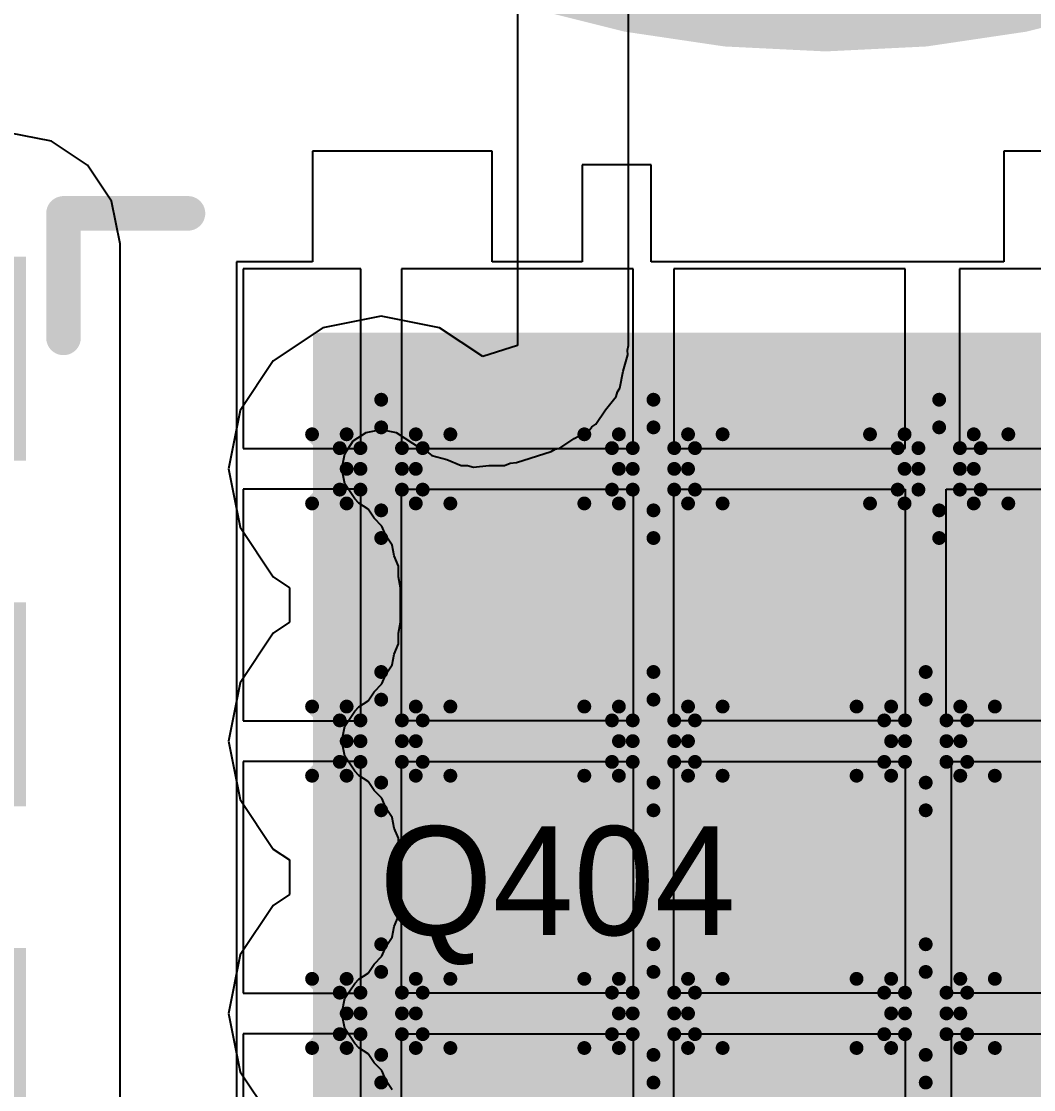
# Model space of a CAD drawing. Header units: millimetres. Extents: x 5 to 399, y 5 to 287.
# Drawn here: x 168.891 to 172.609, y 168.749 to 172.672 of the extents above; entities that cross this region are included whole.
import ezdxf

# ---------------------------------------------------------------- set-up
doc = ezdxf.new("R2010")
doc.units = ezdxf.units.MM
for name, color, linetype in [('DrillDrawing', 1, 'Continuous'), ('MidLayer2', 76, 'Continuous'), ('TopLayer', 1, 'Continuous'), ('TopOverlay', 2, 'Continuous'), ('TopPaste', 8, 'Continuous'), ('TopSolder', 216, 'Continuous')]:
    doc.layers.add(name, color=color, linetype=linetype)

# ---------------------------------------------------------------- blocks, each defined once
blk = doc.blocks.new('PQFN_8_MULTI_202')
at = {"layer": 'TopLayer'}
for p, q in [((-2.667, 1.4478), (-2.667, 0.7874)), ((-2.667, 0.7874), (-2.2606, 0.7874)), ((-2.2606, 0.7874), (-2.2605, -0.5079)), ((-2.2605, -0.5079), (-2.6162, -0.5079)), ((-2.6162, -0.5079), (-2.6162, -0.762)), ((-2.6162, -0.762), (-2.2605, -0.762)), ((-2.2605, -0.762), (-2.2605, -1.0922)), ((-2.2605, -1.0922), (-2.667, -1.0922)), ((-2.667, -1.0922), (-2.667, -1.7526)), ((-2.667, -1.7526), (-2.2605, -1.7526)), ((-2.2605, -1.7526), (-2.2605, -2.032)), ((-2.2605, -2.032), (2.2605, -2.032))]:
    blk.add_line(p, q, dxfattribs=at)
blk.add_solid([(-2, -1.75), (2, -1.75), (-2, 1.75), (2, 1.75)], dxfattribs=at)
at = {"layer": 'TopOverlay', "const_width": 0.127}
for points in [[(-2.4384, -2.667), (-2.4384, -2.2098)], [(-1.9812, -2.667), (-2.4384, -2.667)]]:
    blk.add_lwpolyline(points, dxfattribs=at)
at = {"layer": 'TopOverlay', "const_width": 0.0635}
for points in [[(-2.4701, -2.2098, 1), (-2.4066, -2.2098, 1)], [(-2.4701, -2.667, 1), (-2.4066, -2.667, 1)], [(-2.4701, -2.667, 1), (-2.4066, -2.667, 1)], [(-2.013, -2.667, 1), (-1.9494, -2.667, 1)]]:
    blk.add_lwpolyline(points, format="xyb", close=True, dxfattribs=at)
at = {"layer": 'TopPaste'}
for p, q in [((-2.2352, 1.4744), (-2.2352, 0.6244)), ((-1.575, 0.6244), (-1.575, 1.4744)), ((-1.425, 0.575), (-1.425, 1.425)), ((-0.575, 1.425), (-0.575, 0.575)), ((-0.425, 0.5944), (-0.425, 1.4444)), ((0.425, 1.4444), (0.425, 0.5944)), ((0.575, 0.5944), (0.575, 1.4444)), ((-2.2352, 0.6244), (-1.575, 0.6244)), ((0.425, 0.5944), (-0.425, 0.5944)), ((1.425, 0.5944), (0.575, 0.5944)), ((-0.575, 0.575), (-1.425, 0.575)), ((-1.575, 0.425), (-2.2352, 0.425)), ((-2.2352, 0.425), (-2.2352, -0.425)), ((-1.575, -0.425), (-1.575, 0.425)), ((-1.425, 0.425), (-0.575, 0.425)), ((-1.425, -0.425), (-1.425, 0.425)), ((-0.575, 0.425), (-0.575, -0.425)), ((-0.425, 0.425), (0.425, 0.425)), ((-0.425, -0.425), (-0.425, 0.425)), ((0.425, 0.425), (0.425, -0.425)), ((0.575, 0.425), (1.425, 0.425)), ((0.575, -0.425), (0.575, 0.425)), ((-2.2352, -0.425), (-1.575, -0.425)), ((-0.575, -0.425), (-1.425, -0.425)), ((0.425, -0.425), (-0.425, -0.425)), ((1.425, -0.425), (0.575, -0.425)), ((-1.575, -0.575), (-2.2352, -0.575)), ((-2.2352, -0.575), (-2.2352, -1.425)), ((-1.575, -1.425), (-1.575, -0.575)), ((-1.425, -0.575), (-0.575, -0.575)), ((-1.425, -1.425), (-1.425, -0.575)), ((-0.575, -0.575), (-0.575, -1.425)), ((-0.425, -0.575), (0.425, -0.575)), ((-0.425, -1.425), (-0.425, -0.575)), ((0.425, -0.575), (0.425, -1.425)), ((0.575, -0.575), (1.425, -0.575)), ((0.575, -1.425), (0.575, -0.575)), ((-2.2352, -1.425), (-1.575, -1.425)), ((-0.575, -1.425), (-1.425, -1.425)), ((0.425, -1.425), (-0.425, -1.425)), ((1.425, -1.425), (0.575, -1.425)), ((-1.575, -1.575), (-2.2352, -1.575)), ((-2.2352, -1.575), (-2.2352, -2.0066)), ((-1.575, -2.0066), (-1.575, -1.575)), ((-0.575, -1.575), (-1.425, -1.575)), ((-1.425, -1.575), (-1.425, -2.0066)), ((-0.575, -2.0066), (-0.575, -1.575)), ((0.425, -1.575), (-0.425, -1.575)), ((-0.425, -1.575), (-0.425, -2.0066)), ((0.425, -2.0066), (0.425, -1.575)), ((1.425, -1.575), (0.575, -1.575)), ((0.575, -1.575), (0.575, -2.0066)), ((-2.2352, -2.0066), (-1.575, -2.0066)), ((-1.425, -2.0066), (-0.575, -2.0066)), ((-0.425, -2.0066), (0.425, -2.0066)), ((0.575, -2.0066), (1.425, -2.0066))]:
    blk.add_line(p, q, dxfattribs=at)
at = {"layer": 'TopSolder'}
for points in [[(-2, -1.75), (2, -1.75), (-2, 1.75), (2, 1.75)], [(-2.28, -4.1548), (-1.53, -4.1548), (-2.28, -2.8048), (-1.53, -2.8048)], [(-1.01, -4.1548), (-0.26, -4.1548), (-1.01, -2.8048), (-0.26, -2.8048)], [(0.26, -4.1548), (1.01, -4.1548), (0.26, -2.8048), (1.01, -2.8048)]]:
    blk.add_solid(points, dxfattribs=at)

msp = doc.modelspace()

# ---------------------------------------------------------------- linework, layer by layer
at = {"layer": 'DrillDrawing', "const_width": 0.0508}
for points in [[(170.0854, 171.1558), (170.2124, 171.2828)], [(170.2124, 171.2828), (170.3394, 171.1558)], [(171.0854, 171.1558), (171.2124, 171.2828)], [(171.2124, 171.2828), (171.3394, 171.1558)], [(172.1348, 171.1558), (172.2618, 171.2828)], [(172.2618, 171.2828), (172.3888, 171.1558)], [(170.1362, 171.105), (170.2124, 171.1812)], [(170.2124, 171.1812), (170.2886, 171.105)], [(171.1362, 171.105), (171.2124, 171.1812)], [(171.2124, 171.1812), (171.2886, 171.105)], [(172.1856, 171.105), (172.2618, 171.1812)], [(172.2618, 171.1812), (172.338, 171.105)], [(169.9584, 171.1558), (170.0854, 171.0288)], [(169.9584, 171.1558), (170.0854, 171.1558)], [(170.3394, 171.1558), (170.4664, 171.1558)], [(170.3394, 171.0288), (170.4664, 171.1558)], [(170.9584, 171.1558), (171.0854, 171.0288)], [(170.9584, 171.1558), (171.0854, 171.1558)], [(171.3394, 171.1558), (171.4664, 171.1558)], [(171.3394, 171.0288), (171.4664, 171.1558)], [(172.0078, 171.1558), (172.1348, 171.0288)], [(172.0078, 171.1558), (172.1348, 171.1558)], [(172.3888, 171.1558), (172.5158, 171.1558)], [(172.3888, 171.0288), (172.5158, 171.1558)], [(170.06, 171.105), (170.1362, 171.0288)], [(170.06, 171.105), (170.1362, 171.105)], [(170.2886, 171.105), (170.3648, 171.105)], [(170.2886, 171.0288), (170.3648, 171.105)], [(171.06, 171.105), (171.1362, 171.0288)], [(171.06, 171.105), (171.1362, 171.105)], [(171.2886, 171.105), (171.3648, 171.105)], [(171.2886, 171.0288), (171.3648, 171.105)], [(172.1094, 171.105), (172.1856, 171.0288)], [(172.1094, 171.105), (172.1856, 171.105)], [(172.338, 171.105), (172.4142, 171.105)], [(172.338, 171.0288), (172.4142, 171.105)], [(169.9584, 170.9018), (170.0854, 171.0288)], [(170.06, 170.9526), (170.1362, 171.0288)], [(170.2886, 171.0288), (170.3648, 170.9526)], [(170.3394, 171.0288), (170.4664, 170.9018)], [(170.9584, 170.9018), (171.0854, 171.0288)], [(171.06, 170.9526), (171.1362, 171.0288)], [(171.2886, 171.0288), (171.3648, 170.9526)], [(171.3394, 171.0288), (171.4664, 170.9018)], [(172.0078, 170.9018), (172.1348, 171.0288)], [(172.1094, 170.9526), (172.1856, 171.0288)], [(172.338, 171.0288), (172.4142, 170.9526)], [(172.3888, 171.0288), (172.5158, 170.9018)], [(170.06, 170.9526), (170.1362, 170.9526)], [(170.1362, 170.9526), (170.2124, 170.8764)], [(170.2124, 170.8764), (170.2886, 170.9526)], [(170.2886, 170.9526), (170.3648, 170.9526)], [(171.06, 170.9526), (171.1362, 170.9526)], [(171.1362, 170.9526), (171.2124, 170.8764)], [(171.2124, 170.8764), (171.2886, 170.9526)], [(171.2886, 170.9526), (171.3648, 170.9526)], [(172.1094, 170.9526), (172.1856, 170.9526)], [(172.1856, 170.9526), (172.2618, 170.8764)], [(172.2618, 170.8764), (172.338, 170.9526)], [(172.338, 170.9526), (172.4142, 170.9526)], [(169.9584, 170.9018), (170.0854, 170.9018)], [(170.0854, 170.9018), (170.2124, 170.7748)], [(170.2124, 170.7748), (170.3394, 170.9018)], [(170.3394, 170.9018), (170.4664, 170.9018)], [(170.9584, 170.9018), (171.0854, 170.9018)], [(171.0854, 170.9018), (171.2124, 170.7748)], [(171.2124, 170.7748), (171.3394, 170.9018)], [(171.3394, 170.9018), (171.4664, 170.9018)], [(172.0078, 170.9018), (172.1348, 170.9018)], [(172.1348, 170.9018), (172.2618, 170.7748)], [(172.2618, 170.7748), (172.3888, 170.9018)], [(172.3888, 170.9018), (172.5158, 170.9018)], [(170.0854, 170.1558), (170.2124, 170.2828)], [(170.2124, 170.2828), (170.3394, 170.1558)], [(171.0854, 170.1558), (171.2124, 170.2828)], [(171.2124, 170.2828), (171.3394, 170.1558)], [(172.0854, 170.1558), (172.2124, 170.2828)], [(172.2124, 170.2828), (172.3394, 170.1558)], [(170.1362, 170.105), (170.2124, 170.1812)], [(170.2124, 170.1812), (170.2886, 170.105)], [(171.1362, 170.105), (171.2124, 170.1812)], [(171.2124, 170.1812), (171.2886, 170.105)], [(172.1362, 170.105), (172.2124, 170.1812)], [(172.2124, 170.1812), (172.2886, 170.105)], [(169.9584, 170.1558), (170.0854, 170.0288)], [(169.9584, 170.1558), (170.0854, 170.1558)], [(170.3394, 170.1558), (170.4664, 170.1558)], [(170.3394, 170.0288), (170.4664, 170.1558)], [(170.9584, 170.1558), (171.0854, 170.0288)], [(170.9584, 170.1558), (171.0854, 170.1558)], [(171.3394, 170.1558), (171.4664, 170.1558)], [(171.3394, 170.0288), (171.4664, 170.1558)], [(171.9584, 170.1558), (172.0854, 170.0288)], [(171.9584, 170.1558), (172.0854, 170.1558)], [(172.3394, 170.1558), (172.4664, 170.1558)], [(172.3394, 170.0288), (172.4664, 170.1558)], [(170.06, 170.105), (170.1362, 170.0288)], [(170.06, 170.105), (170.1362, 170.105)], [(170.2886, 170.105), (170.3648, 170.105)], [(170.2886, 170.0288), (170.3648, 170.105)], [(171.06, 170.105), (171.1362, 170.0288)], [(171.06, 170.105), (171.1362, 170.105)], [(171.2886, 170.105), (171.3648, 170.105)], [(171.2886, 170.0288), (171.3648, 170.105)], [(172.06, 170.105), (172.1362, 170.0288)], [(172.06, 170.105), (172.1362, 170.105)], [(172.2886, 170.105), (172.3648, 170.105)], [(172.2886, 170.0288), (172.3648, 170.105)], [(169.9584, 169.9018), (170.0854, 170.0288)], [(170.06, 169.9526), (170.1362, 170.0288)], [(170.2886, 170.0288), (170.3648, 169.9526)], [(170.3394, 170.0288), (170.4664, 169.9018)], [(170.9584, 169.9018), (171.0854, 170.0288)], [(171.06, 169.9526), (171.1362, 170.0288)], [(171.2886, 170.0288), (171.3648, 169.9526)], [(171.3394, 170.0288), (171.4664, 169.9018)], [(171.9584, 169.9018), (172.0854, 170.0288)], [(172.06, 169.9526), (172.1362, 170.0288)], [(172.2886, 170.0288), (172.3648, 169.9526)], [(172.3394, 170.0288), (172.4664, 169.9018)], [(170.06, 169.9526), (170.1362, 169.9526)], [(170.1362, 169.9526), (170.2124, 169.8764)], [(170.2124, 169.8764), (170.2886, 169.9526)], [(170.2886, 169.9526), (170.3648, 169.9526)], [(171.06, 169.9526), (171.1362, 169.9526)], [(171.1362, 169.9526), (171.2124, 169.8764)], [(171.2124, 169.8764), (171.2886, 169.9526)], [(171.2886, 169.9526), (171.3648, 169.9526)], [(172.06, 169.9526), (172.1362, 169.9526)], [(172.1362, 169.9526), (172.2124, 169.8764)], [(172.2124, 169.8764), (172.2886, 169.9526)], [(172.2886, 169.9526), (172.3648, 169.9526)], [(169.9584, 169.9018), (170.0854, 169.9018)], [(170.0854, 169.9018), (170.2124, 169.7748)], [(170.2124, 169.7748), (170.3394, 169.9018)], [(170.3394, 169.9018), (170.4664, 169.9018)], [(170.9584, 169.9018), (171.0854, 169.9018)], [(171.0854, 169.9018), (171.2124, 169.7748)], [(171.2124, 169.7748), (171.3394, 169.9018)], [(171.3394, 169.9018), (171.4664, 169.9018)], [(171.9584, 169.9018), (172.0854, 169.9018)], [(172.0854, 169.9018), (172.2124, 169.7748)], [(172.2124, 169.7748), (172.3394, 169.9018)], [(172.3394, 169.9018), (172.4664, 169.9018)], [(170.0854, 169.1558), (170.2124, 169.2828)], [(170.2124, 169.2828), (170.3394, 169.1558)], [(171.0854, 169.1558), (171.2124, 169.2828)], [(171.2124, 169.2828), (171.3394, 169.1558)], [(172.0854, 169.1558), (172.2124, 169.2828)], [(172.2124, 169.2828), (172.3394, 169.1558)], [(170.1362, 169.105), (170.2124, 169.1812)], [(170.2124, 169.1812), (170.2886, 169.105)], [(171.1362, 169.105), (171.2124, 169.1812)], [(171.2124, 169.1812), (171.2886, 169.105)], [(172.1362, 169.105), (172.2124, 169.1812)], [(172.2124, 169.1812), (172.2886, 169.105)], [(169.9584, 169.1558), (170.0854, 169.0288)], [(169.9584, 169.1558), (170.0854, 169.1558)], [(170.3394, 169.1558), (170.4664, 169.1558)], [(170.3394, 169.0288), (170.4664, 169.1558)], [(170.9584, 169.1558), (171.0854, 169.0288)], [(170.9584, 169.1558), (171.0854, 169.1558)], [(171.3394, 169.1558), (171.4664, 169.1558)], [(171.3394, 169.0288), (171.4664, 169.1558)], [(171.9584, 169.1558), (172.0854, 169.0288)], [(171.9584, 169.1558), (172.0854, 169.1558)], [(172.3394, 169.1558), (172.4664, 169.1558)], [(172.3394, 169.0288), (172.4664, 169.1558)], [(170.06, 169.105), (170.1362, 169.0288)], [(170.06, 169.105), (170.1362, 169.105)], [(170.2886, 169.105), (170.3648, 169.105)], [(170.2886, 169.0288), (170.3648, 169.105)], [(171.06, 169.105), (171.1362, 169.0288)], [(171.06, 169.105), (171.1362, 169.105)], [(171.2886, 169.105), (171.3648, 169.105)], [(171.2886, 169.0288), (171.3648, 169.105)], [(172.06, 169.105), (172.1362, 169.0288)], [(172.06, 169.105), (172.1362, 169.105)], [(172.2886, 169.105), (172.3648, 169.105)], [(172.2886, 169.0288), (172.3648, 169.105)], [(169.9584, 168.9018), (170.0854, 169.0288)], [(170.06, 168.9526), (170.1362, 169.0288)], [(170.2886, 169.0288), (170.3648, 168.9526)], [(170.3394, 169.0288), (170.4664, 168.9018)], [(170.9584, 168.9018), (171.0854, 169.0288)], [(171.06, 168.9526), (171.1362, 169.0288)], [(171.2886, 169.0288), (171.3648, 168.9526)], [(171.3394, 169.0288), (171.4664, 168.9018)], [(171.9584, 168.9018), (172.0854, 169.0288)], [(172.06, 168.9526), (172.1362, 169.0288)], [(172.2886, 169.0288), (172.3648, 168.9526)], [(172.3394, 169.0288), (172.4664, 168.9018)], [(170.06, 168.9526), (170.1362, 168.9526)], [(170.1362, 168.9526), (170.2124, 168.8764)], [(170.2124, 168.8764), (170.2886, 168.9526)], [(170.2886, 168.9526), (170.3648, 168.9526)], [(171.06, 168.9526), (171.1362, 168.9526)], [(171.1362, 168.9526), (171.2124, 168.8764)], [(171.2124, 168.8764), (171.2886, 168.9526)], [(171.2886, 168.9526), (171.3648, 168.9526)], [(172.06, 168.9526), (172.1362, 168.9526)], [(172.1362, 168.9526), (172.2124, 168.8764)], [(172.2124, 168.8764), (172.2886, 168.9526)], [(172.2886, 168.9526), (172.3648, 168.9526)], [(169.9584, 168.9018), (170.0854, 168.9018)], [(170.0854, 168.9018), (170.2124, 168.7748)], [(170.2124, 168.7748), (170.3394, 168.9018)], [(170.3394, 168.9018), (170.4664, 168.9018)], [(170.9584, 168.9018), (171.0854, 168.9018)], [(171.0854, 168.9018), (171.2124, 168.7748)], [(171.2124, 168.7748), (171.3394, 168.9018)], [(171.3394, 168.9018), (171.4664, 168.9018)], [(171.9584, 168.9018), (172.0854, 168.9018)], [(172.0854, 168.9018), (172.2124, 168.7748)], [(172.2124, 168.7748), (172.3394, 168.9018)], [(172.3394, 168.9018), (172.4664, 168.9018)]]:
    msp.add_lwpolyline(points, dxfattribs=at)
at = {"layer": 'DrillDrawing', "const_width": 0.0254}
for points in [[(170.1997, 171.2828, 1), (170.2251, 171.2828, 1)], [(170.1997, 171.2828, 1), (170.2251, 171.2828, 1)], [(171.1997, 171.2828, 1), (171.2251, 171.2828, 1)], [(171.1997, 171.2828, 1), (171.2251, 171.2828, 1)], [(172.2491, 171.2828, 1), (172.2745, 171.2828, 1)], [(172.2491, 171.2828, 1), (172.2745, 171.2828, 1)], [(170.1997, 171.1812, 1), (170.2251, 171.1812, 1)], [(170.1997, 171.1812, 1), (170.2251, 171.1812, 1)], [(171.1997, 171.1812, 1), (171.2251, 171.1812, 1)], [(171.1997, 171.1812, 1), (171.2251, 171.1812, 1)], [(172.2491, 171.1812, 1), (172.2745, 171.1812, 1)], [(172.2491, 171.1812, 1), (172.2745, 171.1812, 1)], [(169.9457, 171.1558, 1), (169.9711, 171.1558, 1)], [(169.9457, 171.1558, 1), (169.9711, 171.1558, 1)], [(170.0727, 171.1558, 1), (170.0981, 171.1558, 1)], [(170.0727, 171.1558, 1), (170.0981, 171.1558, 1)], [(170.3267, 171.1558, 1), (170.3521, 171.1558, 1)], [(170.3267, 171.1558, 1), (170.3521, 171.1558, 1)], [(170.4537, 171.1558, 1), (170.4791, 171.1558, 1)], [(170.4537, 171.1558, 1), (170.4791, 171.1558, 1)], [(170.9457, 171.1558, 1), (170.9711, 171.1558, 1)], [(170.9457, 171.1558, 1), (170.9711, 171.1558, 1)], [(171.0727, 171.1558, 1), (171.0981, 171.1558, 1)], [(171.0727, 171.1558, 1), (171.0981, 171.1558, 1)], [(171.3267, 171.1558, 1), (171.3521, 171.1558, 1)], [(171.3267, 171.1558, 1), (171.3521, 171.1558, 1)], [(171.4537, 171.1558, 1), (171.4791, 171.1558, 1)], [(171.4537, 171.1558, 1), (171.4791, 171.1558, 1)], [(171.9951, 171.1558, 1), (172.0205, 171.1558, 1)], [(171.9951, 171.1558, 1), (172.0205, 171.1558, 1)], [(172.1221, 171.1558, 1), (172.1475, 171.1558, 1)], [(172.1221, 171.1558, 1), (172.1475, 171.1558, 1)], [(172.3761, 171.1558, 1), (172.4015, 171.1558, 1)], [(172.3761, 171.1558, 1), (172.4015, 171.1558, 1)], [(172.5031, 171.1558, 1), (172.5285, 171.1558, 1)], [(172.5031, 171.1558, 1), (172.5285, 171.1558, 1)], [(170.0473, 171.105, 1), (170.0727, 171.105, 1)], [(170.0473, 171.105, 1), (170.0727, 171.105, 1)], [(170.1235, 171.105, 1), (170.1489, 171.105, 1)], [(170.1235, 171.105, 1), (170.1489, 171.105, 1)], [(170.2759, 171.105, 1), (170.3013, 171.105, 1)], [(170.2759, 171.105, 1), (170.3013, 171.105, 1)], [(170.3521, 171.105, 1), (170.3775, 171.105, 1)], [(170.3521, 171.105, 1), (170.3775, 171.105, 1)], [(171.0473, 171.105, 1), (171.0727, 171.105, 1)], [(171.0473, 171.105, 1), (171.0727, 171.105, 1)], [(171.1235, 171.105, 1), (171.1489, 171.105, 1)], [(171.1235, 171.105, 1), (171.1489, 171.105, 1)], [(171.2759, 171.105, 1), (171.3013, 171.105, 1)], [(171.2759, 171.105, 1), (171.3013, 171.105, 1)], [(171.3521, 171.105, 1), (171.3775, 171.105, 1)], [(171.3521, 171.105, 1), (171.3775, 171.105, 1)], [(172.0967, 171.105, 1), (172.1221, 171.105, 1)], [(172.0967, 171.105, 1), (172.1221, 171.105, 1)], [(172.1729, 171.105, 1), (172.1983, 171.105, 1)], [(172.1729, 171.105, 1), (172.1983, 171.105, 1)], [(172.3253, 171.105, 1), (172.3507, 171.105, 1)], [(172.3253, 171.105, 1), (172.3507, 171.105, 1)], [(172.4015, 171.105, 1), (172.4269, 171.105, 1)], [(172.4015, 171.105, 1), (172.4269, 171.105, 1)], [(170.0727, 171.0288, 1), (170.0981, 171.0288, 1)], [(170.0727, 171.0288, 1), (170.0981, 171.0288, 1)], [(170.1235, 171.0288, 1), (170.1489, 171.0288, 1)], [(170.1235, 171.0288, 1), (170.1489, 171.0288, 1)], [(170.2759, 171.0288, 1), (170.3013, 171.0288, 1)], [(170.2759, 171.0288, 1), (170.3013, 171.0288, 1)], [(170.3267, 171.0288, 1), (170.3521, 171.0288, 1)], [(170.3267, 171.0288, 1), (170.3521, 171.0288, 1)], [(171.0727, 171.0288, 1), (171.0981, 171.0288, 1)], [(171.0727, 171.0288, 1), (171.0981, 171.0288, 1)], [(171.1235, 171.0288, 1), (171.1489, 171.0288, 1)], [(171.1235, 171.0288, 1), (171.1489, 171.0288, 1)], [(171.2759, 171.0288, 1), (171.3013, 171.0288, 1)], [(171.2759, 171.0288, 1), (171.3013, 171.0288, 1)], [(171.3267, 171.0288, 1), (171.3521, 171.0288, 1)], [(171.3267, 171.0288, 1), (171.3521, 171.0288, 1)], [(172.1221, 171.0288, 1), (172.1475, 171.0288, 1)], [(172.1221, 171.0288, 1), (172.1475, 171.0288, 1)], [(172.1729, 171.0288, 1), (172.1983, 171.0288, 1)], [(172.1729, 171.0288, 1), (172.1983, 171.0288, 1)], [(172.3253, 171.0288, 1), (172.3507, 171.0288, 1)], [(172.3253, 171.0288, 1), (172.3507, 171.0288, 1)], [(172.3761, 171.0288, 1), (172.4015, 171.0288, 1)], [(172.3761, 171.0288, 1), (172.4015, 171.0288, 1)], [(170.0473, 170.9526, 1), (170.0727, 170.9526, 1)], [(170.0473, 170.9526, 1), (170.0727, 170.9526, 1)], [(170.1235, 170.9526, 1), (170.1489, 170.9526, 1)], [(170.1235, 170.9526, 1), (170.1489, 170.9526, 1)], [(170.2759, 170.9526, 1), (170.3013, 170.9526, 1)], [(170.2759, 170.9526, 1), (170.3013, 170.9526, 1)], [(170.3521, 170.9526, 1), (170.3775, 170.9526, 1)], [(170.3521, 170.9526, 1), (170.3775, 170.9526, 1)], [(171.0473, 170.9526, 1), (171.0727, 170.9526, 1)], [(171.0473, 170.9526, 1), (171.0727, 170.9526, 1)], [(171.1235, 170.9526, 1), (171.1489, 170.9526, 1)], [(171.1235, 170.9526, 1), (171.1489, 170.9526, 1)], [(171.2759, 170.9526, 1), (171.3013, 170.9526, 1)], [(171.2759, 170.9526, 1), (171.3013, 170.9526, 1)], [(171.3521, 170.9526, 1), (171.3775, 170.9526, 1)], [(171.3521, 170.9526, 1), (171.3775, 170.9526, 1)], [(172.0967, 170.9526, 1), (172.1221, 170.9526, 1)], [(172.0967, 170.9526, 1), (172.1221, 170.9526, 1)], [(172.1729, 170.9526, 1), (172.1983, 170.9526, 1)], [(172.1729, 170.9526, 1), (172.1983, 170.9526, 1)], [(172.3253, 170.9526, 1), (172.3507, 170.9526, 1)], [(172.3253, 170.9526, 1), (172.3507, 170.9526, 1)], [(172.4015, 170.9526, 1), (172.4269, 170.9526, 1)], [(172.4015, 170.9526, 1), (172.4269, 170.9526, 1)], [(169.9457, 170.9018, 1), (169.9711, 170.9018, 1)], [(169.9457, 170.9018, 1), (169.9711, 170.9018, 1)], [(170.0727, 170.9018, 1), (170.0981, 170.9018, 1)], [(170.0727, 170.9018, 1), (170.0981, 170.9018, 1)], [(170.3267, 170.9018, 1), (170.3521, 170.9018, 1)], [(170.3267, 170.9018, 1), (170.3521, 170.9018, 1)], [(170.4537, 170.9018, 1), (170.4791, 170.9018, 1)], [(170.4537, 170.9018, 1), (170.4791, 170.9018, 1)], [(170.9457, 170.9018, 1), (170.9711, 170.9018, 1)], [(170.9457, 170.9018, 1), (170.9711, 170.9018, 1)], [(171.0727, 170.9018, 1), (171.0981, 170.9018, 1)], [(171.0727, 170.9018, 1), (171.0981, 170.9018, 1)], [(171.3267, 170.9018, 1), (171.3521, 170.9018, 1)], [(171.3267, 170.9018, 1), (171.3521, 170.9018, 1)], [(171.4537, 170.9018, 1), (171.4791, 170.9018, 1)], [(171.4537, 170.9018, 1), (171.4791, 170.9018, 1)], [(171.9951, 170.9018, 1), (172.0205, 170.9018, 1)], [(171.9951, 170.9018, 1), (172.0205, 170.9018, 1)], [(172.1221, 170.9018, 1), (172.1475, 170.9018, 1)], [(172.1221, 170.9018, 1), (172.1475, 170.9018, 1)], [(172.3761, 170.9018, 1), (172.4015, 170.9018, 1)], [(172.3761, 170.9018, 1), (172.4015, 170.9018, 1)], [(172.5031, 170.9018, 1), (172.5285, 170.9018, 1)], [(172.5031, 170.9018, 1), (172.5285, 170.9018, 1)], [(170.1997, 170.8764, 1), (170.2251, 170.8764, 1)], [(170.1997, 170.8764, 1), (170.2251, 170.8764, 1)], [(171.1997, 170.8764, 1), (171.2251, 170.8764, 1)], [(171.1997, 170.8764, 1), (171.2251, 170.8764, 1)], [(172.2491, 170.8764, 1), (172.2745, 170.8764, 1)], [(172.2491, 170.8764, 1), (172.2745, 170.8764, 1)], [(170.1997, 170.7748, 1), (170.2251, 170.7748, 1)], [(170.1997, 170.7748, 1), (170.2251, 170.7748, 1)], [(171.1997, 170.7748, 1), (171.2251, 170.7748, 1)], [(171.1997, 170.7748, 1), (171.2251, 170.7748, 1)], [(172.2491, 170.7748, 1), (172.2745, 170.7748, 1)], [(172.2491, 170.7748, 1), (172.2745, 170.7748, 1)], [(170.1997, 170.2828, 1), (170.2251, 170.2828, 1)], [(170.1997, 170.2828, 1), (170.2251, 170.2828, 1)], [(171.1997, 170.2828, 1), (171.2251, 170.2828, 1)], [(171.1997, 170.2828, 1), (171.2251, 170.2828, 1)], [(172.1997, 170.2828, 1), (172.2251, 170.2828, 1)], [(172.1997, 170.2828, 1), (172.2251, 170.2828, 1)], [(170.1997, 170.1812, 1), (170.2251, 170.1812, 1)], [(170.1997, 170.1812, 1), (170.2251, 170.1812, 1)], [(171.1997, 170.1812, 1), (171.2251, 170.1812, 1)], [(171.1997, 170.1812, 1), (171.2251, 170.1812, 1)], [(172.1997, 170.1812, 1), (172.2251, 170.1812, 1)], [(172.1997, 170.1812, 1), (172.2251, 170.1812, 1)], [(169.9457, 170.1558, 1), (169.9711, 170.1558, 1)], [(169.9457, 170.1558, 1), (169.9711, 170.1558, 1)], [(170.0727, 170.1558, 1), (170.0981, 170.1558, 1)], [(170.0727, 170.1558, 1), (170.0981, 170.1558, 1)], [(170.3267, 170.1558, 1), (170.3521, 170.1558, 1)], [(170.3267, 170.1558, 1), (170.3521, 170.1558, 1)], [(170.4537, 170.1558, 1), (170.4791, 170.1558, 1)], [(170.4537, 170.1558, 1), (170.4791, 170.1558, 1)], [(170.9457, 170.1558, 1), (170.9711, 170.1558, 1)], [(170.9457, 170.1558, 1), (170.9711, 170.1558, 1)], [(171.0727, 170.1558, 1), (171.0981, 170.1558, 1)], [(171.0727, 170.1558, 1), (171.0981, 170.1558, 1)], [(171.3267, 170.1558, 1), (171.3521, 170.1558, 1)], [(171.3267, 170.1558, 1), (171.3521, 170.1558, 1)], [(171.4537, 170.1558, 1), (171.4791, 170.1558, 1)], [(171.4537, 170.1558, 1), (171.4791, 170.1558, 1)], [(171.9457, 170.1558, 1), (171.9711, 170.1558, 1)], [(171.9457, 170.1558, 1), (171.9711, 170.1558, 1)], [(172.0727, 170.1558, 1), (172.0981, 170.1558, 1)], [(172.0727, 170.1558, 1), (172.0981, 170.1558, 1)], [(172.3267, 170.1558, 1), (172.3521, 170.1558, 1)], [(172.3267, 170.1558, 1), (172.3521, 170.1558, 1)], [(172.4537, 170.1558, 1), (172.4791, 170.1558, 1)], [(172.4537, 170.1558, 1), (172.4791, 170.1558, 1)], [(170.0473, 170.105, 1), (170.0727, 170.105, 1)], [(170.0473, 170.105, 1), (170.0727, 170.105, 1)], [(170.1235, 170.105, 1), (170.1489, 170.105, 1)], [(170.1235, 170.105, 1), (170.1489, 170.105, 1)], [(170.2759, 170.105, 1), (170.3013, 170.105, 1)], [(170.2759, 170.105, 1), (170.3013, 170.105, 1)], [(170.3521, 170.105, 1), (170.3775, 170.105, 1)], [(170.3521, 170.105, 1), (170.3775, 170.105, 1)], [(171.0473, 170.105, 1), (171.0727, 170.105, 1)], [(171.0473, 170.105, 1), (171.0727, 170.105, 1)], [(171.1235, 170.105, 1), (171.1489, 170.105, 1)], [(171.1235, 170.105, 1), (171.1489, 170.105, 1)], [(171.2759, 170.105, 1), (171.3013, 170.105, 1)], [(171.2759, 170.105, 1), (171.3013, 170.105, 1)], [(171.3521, 170.105, 1), (171.3775, 170.105, 1)], [(171.3521, 170.105, 1), (171.3775, 170.105, 1)], [(172.0473, 170.105, 1), (172.0727, 170.105, 1)], [(172.0473, 170.105, 1), (172.0727, 170.105, 1)], [(172.1235, 170.105, 1), (172.1489, 170.105, 1)], [(172.1235, 170.105, 1), (172.1489, 170.105, 1)], [(172.2759, 170.105, 1), (172.3013, 170.105, 1)], [(172.2759, 170.105, 1), (172.3013, 170.105, 1)], [(172.3521, 170.105, 1), (172.3775, 170.105, 1)], [(172.3521, 170.105, 1), (172.3775, 170.105, 1)], [(170.0727, 170.0288, 1), (170.0981, 170.0288, 1)], [(170.0727, 170.0288, 1), (170.0981, 170.0288, 1)], [(170.1235, 170.0288, 1), (170.1489, 170.0288, 1)], [(170.1235, 170.0288, 1), (170.1489, 170.0288, 1)], [(170.2759, 170.0288, 1), (170.3013, 170.0288, 1)], [(170.2759, 170.0288, 1), (170.3013, 170.0288, 1)], [(170.3267, 170.0288, 1), (170.3521, 170.0288, 1)], [(170.3267, 170.0288, 1), (170.3521, 170.0288, 1)], [(171.0727, 170.0288, 1), (171.0981, 170.0288, 1)], [(171.0727, 170.0288, 1), (171.0981, 170.0288, 1)], [(171.1235, 170.0288, 1), (171.1489, 170.0288, 1)], [(171.1235, 170.0288, 1), (171.1489, 170.0288, 1)], [(171.2759, 170.0288, 1), (171.3013, 170.0288, 1)], [(171.2759, 170.0288, 1), (171.3013, 170.0288, 1)], [(171.3267, 170.0288, 1), (171.3521, 170.0288, 1)], [(171.3267, 170.0288, 1), (171.3521, 170.0288, 1)], [(172.0727, 170.0288, 1), (172.0981, 170.0288, 1)], [(172.0727, 170.0288, 1), (172.0981, 170.0288, 1)], [(172.1235, 170.0288, 1), (172.1489, 170.0288, 1)], [(172.1235, 170.0288, 1), (172.1489, 170.0288, 1)], [(172.2759, 170.0288, 1), (172.3013, 170.0288, 1)], [(172.2759, 170.0288, 1), (172.3013, 170.0288, 1)], [(172.3267, 170.0288, 1), (172.3521, 170.0288, 1)], [(172.3267, 170.0288, 1), (172.3521, 170.0288, 1)], [(170.0473, 169.9526, 1), (170.0727, 169.9526, 1)], [(170.0473, 169.9526, 1), (170.0727, 169.9526, 1)], [(170.1235, 169.9526, 1), (170.1489, 169.9526, 1)], [(170.1235, 169.9526, 1), (170.1489, 169.9526, 1)], [(170.2759, 169.9526, 1), (170.3013, 169.9526, 1)], [(170.2759, 169.9526, 1), (170.3013, 169.9526, 1)], [(170.3521, 169.9526, 1), (170.3775, 169.9526, 1)], [(170.3521, 169.9526, 1), (170.3775, 169.9526, 1)], [(171.0473, 169.9526, 1), (171.0727, 169.9526, 1)], [(171.0473, 169.9526, 1), (171.0727, 169.9526, 1)], [(171.1235, 169.9526, 1), (171.1489, 169.9526, 1)], [(171.1235, 169.9526, 1), (171.1489, 169.9526, 1)], [(171.2759, 169.9526, 1), (171.3013, 169.9526, 1)], [(171.2759, 169.9526, 1), (171.3013, 169.9526, 1)], [(171.3521, 169.9526, 1), (171.3775, 169.9526, 1)], [(171.3521, 169.9526, 1), (171.3775, 169.9526, 1)], [(172.0473, 169.9526, 1), (172.0727, 169.9526, 1)], [(172.0473, 169.9526, 1), (172.0727, 169.9526, 1)], [(172.1235, 169.9526, 1), (172.1489, 169.9526, 1)], [(172.1235, 169.9526, 1), (172.1489, 169.9526, 1)], [(172.2759, 169.9526, 1), (172.3013, 169.9526, 1)], [(172.2759, 169.9526, 1), (172.3013, 169.9526, 1)], [(172.3521, 169.9526, 1), (172.3775, 169.9526, 1)], [(172.3521, 169.9526, 1), (172.3775, 169.9526, 1)], [(169.9457, 169.9018, 1), (169.9711, 169.9018, 1)], [(169.9457, 169.9018, 1), (169.9711, 169.9018, 1)], [(170.0727, 169.9018, 1), (170.0981, 169.9018, 1)], [(170.0727, 169.9018, 1), (170.0981, 169.9018, 1)], [(170.1997, 169.8764, 1), (170.2251, 169.8764, 1)], [(170.1997, 169.8764, 1), (170.2251, 169.8764, 1)], [(170.3267, 169.9018, 1), (170.3521, 169.9018, 1)], [(170.3267, 169.9018, 1), (170.3521, 169.9018, 1)], [(170.4537, 169.9018, 1), (170.4791, 169.9018, 1)], [(170.4537, 169.9018, 1), (170.4791, 169.9018, 1)], [(170.9457, 169.9018, 1), (170.9711, 169.9018, 1)], [(170.9457, 169.9018, 1), (170.9711, 169.9018, 1)], [(171.0727, 169.9018, 1), (171.0981, 169.9018, 1)], [(171.0727, 169.9018, 1), (171.0981, 169.9018, 1)], [(171.1997, 169.8764, 1), (171.2251, 169.8764, 1)], [(171.1997, 169.8764, 1), (171.2251, 169.8764, 1)], [(171.3267, 169.9018, 1), (171.3521, 169.9018, 1)], [(171.3267, 169.9018, 1), (171.3521, 169.9018, 1)], [(171.4537, 169.9018, 1), (171.4791, 169.9018, 1)], [(171.4537, 169.9018, 1), (171.4791, 169.9018, 1)], [(171.9457, 169.9018, 1), (171.9711, 169.9018, 1)], [(171.9457, 169.9018, 1), (171.9711, 169.9018, 1)], [(172.0727, 169.9018, 1), (172.0981, 169.9018, 1)], [(172.0727, 169.9018, 1), (172.0981, 169.9018, 1)], [(172.1997, 169.8764, 1), (172.2251, 169.8764, 1)], [(172.1997, 169.8764, 1), (172.2251, 169.8764, 1)], [(172.3267, 169.9018, 1), (172.3521, 169.9018, 1)], [(172.3267, 169.9018, 1), (172.3521, 169.9018, 1)], [(172.4537, 169.9018, 1), (172.4791, 169.9018, 1)], [(172.4537, 169.9018, 1), (172.4791, 169.9018, 1)], [(170.1997, 169.7748, 1), (170.2251, 169.7748, 1)], [(170.1997, 169.7748, 1), (170.2251, 169.7748, 1)], [(171.1997, 169.7748, 1), (171.2251, 169.7748, 1)], [(171.1997, 169.7748, 1), (171.2251, 169.7748, 1)], [(172.1997, 169.7748, 1), (172.2251, 169.7748, 1)], [(172.1997, 169.7748, 1), (172.2251, 169.7748, 1)], [(170.1997, 169.2828, 1), (170.2251, 169.2828, 1)], [(170.1997, 169.2828, 1), (170.2251, 169.2828, 1)], [(171.1997, 169.2828, 1), (171.2251, 169.2828, 1)], [(171.1997, 169.2828, 1), (171.2251, 169.2828, 1)], [(172.1997, 169.2828, 1), (172.2251, 169.2828, 1)], [(172.1997, 169.2828, 1), (172.2251, 169.2828, 1)], [(170.1997, 169.1812, 1), (170.2251, 169.1812, 1)], [(170.1997, 169.1812, 1), (170.2251, 169.1812, 1)], [(171.1997, 169.1812, 1), (171.2251, 169.1812, 1)], [(171.1997, 169.1812, 1), (171.2251, 169.1812, 1)], [(172.1997, 169.1812, 1), (172.2251, 169.1812, 1)], [(172.1997, 169.1812, 1), (172.2251, 169.1812, 1)], [(169.9457, 169.1558, 1), (169.9711, 169.1558, 1)], [(169.9457, 169.1558, 1), (169.9711, 169.1558, 1)], [(170.0727, 169.1558, 1), (170.0981, 169.1558, 1)], [(170.0727, 169.1558, 1), (170.0981, 169.1558, 1)], [(170.3267, 169.1558, 1), (170.3521, 169.1558, 1)], [(170.3267, 169.1558, 1), (170.3521, 169.1558, 1)], [(170.4537, 169.1558, 1), (170.4791, 169.1558, 1)], [(170.4537, 169.1558, 1), (170.4791, 169.1558, 1)], [(170.9457, 169.1558, 1), (170.9711, 169.1558, 1)], [(170.9457, 169.1558, 1), (170.9711, 169.1558, 1)], [(171.0727, 169.1558, 1), (171.0981, 169.1558, 1)], [(171.0727, 169.1558, 1), (171.0981, 169.1558, 1)], [(171.3267, 169.1558, 1), (171.3521, 169.1558, 1)], [(171.3267, 169.1558, 1), (171.3521, 169.1558, 1)], [(171.4537, 169.1558, 1), (171.4791, 169.1558, 1)], [(171.4537, 169.1558, 1), (171.4791, 169.1558, 1)], [(171.9457, 169.1558, 1), (171.9711, 169.1558, 1)], [(171.9457, 169.1558, 1), (171.9711, 169.1558, 1)], [(172.0727, 169.1558, 1), (172.0981, 169.1558, 1)], [(172.0727, 169.1558, 1), (172.0981, 169.1558, 1)], [(172.3267, 169.1558, 1), (172.3521, 169.1558, 1)], [(172.3267, 169.1558, 1), (172.3521, 169.1558, 1)], [(172.4537, 169.1558, 1), (172.4791, 169.1558, 1)], [(172.4537, 169.1558, 1), (172.4791, 169.1558, 1)], [(170.0473, 169.105, 1), (170.0727, 169.105, 1)], [(170.0473, 169.105, 1), (170.0727, 169.105, 1)], [(170.1235, 169.105, 1), (170.1489, 169.105, 1)], [(170.1235, 169.105, 1), (170.1489, 169.105, 1)], [(170.2759, 169.105, 1), (170.3013, 169.105, 1)], [(170.2759, 169.105, 1), (170.3013, 169.105, 1)], [(170.3521, 169.105, 1), (170.3775, 169.105, 1)], [(170.3521, 169.105, 1), (170.3775, 169.105, 1)], [(171.0473, 169.105, 1), (171.0727, 169.105, 1)], [(171.0473, 169.105, 1), (171.0727, 169.105, 1)], [(171.1235, 169.105, 1), (171.1489, 169.105, 1)], [(171.1235, 169.105, 1), (171.1489, 169.105, 1)], [(171.2759, 169.105, 1), (171.3013, 169.105, 1)], [(171.2759, 169.105, 1), (171.3013, 169.105, 1)], [(171.3521, 169.105, 1), (171.3775, 169.105, 1)], [(171.3521, 169.105, 1), (171.3775, 169.105, 1)], [(172.0473, 169.105, 1), (172.0727, 169.105, 1)], [(172.0473, 169.105, 1), (172.0727, 169.105, 1)], [(172.1235, 169.105, 1), (172.1489, 169.105, 1)], [(172.1235, 169.105, 1), (172.1489, 169.105, 1)], [(172.2759, 169.105, 1), (172.3013, 169.105, 1)], [(172.2759, 169.105, 1), (172.3013, 169.105, 1)], [(172.3521, 169.105, 1), (172.3775, 169.105, 1)], [(172.3521, 169.105, 1), (172.3775, 169.105, 1)], [(170.0727, 169.0288, 1), (170.0981, 169.0288, 1)], [(170.0727, 169.0288, 1), (170.0981, 169.0288, 1)], [(170.1235, 169.0288, 1), (170.1489, 169.0288, 1)], [(170.1235, 169.0288, 1), (170.1489, 169.0288, 1)], [(170.2759, 169.0288, 1), (170.3013, 169.0288, 1)], [(170.2759, 169.0288, 1), (170.3013, 169.0288, 1)], [(170.3267, 169.0288, 1), (170.3521, 169.0288, 1)], [(170.3267, 169.0288, 1), (170.3521, 169.0288, 1)], [(171.0727, 169.0288, 1), (171.0981, 169.0288, 1)], [(171.0727, 169.0288, 1), (171.0981, 169.0288, 1)], [(171.1235, 169.0288, 1), (171.1489, 169.0288, 1)], [(171.1235, 169.0288, 1), (171.1489, 169.0288, 1)], [(171.2759, 169.0288, 1), (171.3013, 169.0288, 1)], [(171.2759, 169.0288, 1), (171.3013, 169.0288, 1)], [(171.3267, 169.0288, 1), (171.3521, 169.0288, 1)], [(171.3267, 169.0288, 1), (171.3521, 169.0288, 1)], [(172.0727, 169.0288, 1), (172.0981, 169.0288, 1)], [(172.0727, 169.0288, 1), (172.0981, 169.0288, 1)], [(172.1235, 169.0288, 1), (172.1489, 169.0288, 1)], [(172.1235, 169.0288, 1), (172.1489, 169.0288, 1)], [(172.2759, 169.0288, 1), (172.3013, 169.0288, 1)], [(172.2759, 169.0288, 1), (172.3013, 169.0288, 1)], [(172.3267, 169.0288, 1), (172.3521, 169.0288, 1)], [(172.3267, 169.0288, 1), (172.3521, 169.0288, 1)], [(170.0473, 168.9526, 1), (170.0727, 168.9526, 1)], [(170.0473, 168.9526, 1), (170.0727, 168.9526, 1)], [(170.1235, 168.9526, 1), (170.1489, 168.9526, 1)], [(170.1235, 168.9526, 1), (170.1489, 168.9526, 1)], [(170.2759, 168.9526, 1), (170.3013, 168.9526, 1)], [(170.2759, 168.9526, 1), (170.3013, 168.9526, 1)], [(170.3521, 168.9526, 1), (170.3775, 168.9526, 1)], [(170.3521, 168.9526, 1), (170.3775, 168.9526, 1)], [(171.0473, 168.9526, 1), (171.0727, 168.9526, 1)], [(171.0473, 168.9526, 1), (171.0727, 168.9526, 1)], [(171.1235, 168.9526, 1), (171.1489, 168.9526, 1)], [(171.1235, 168.9526, 1), (171.1489, 168.9526, 1)], [(171.2759, 168.9526, 1), (171.3013, 168.9526, 1)], [(171.2759, 168.9526, 1), (171.3013, 168.9526, 1)], [(171.3521, 168.9526, 1), (171.3775, 168.9526, 1)], [(171.3521, 168.9526, 1), (171.3775, 168.9526, 1)], [(172.0473, 168.9526, 1), (172.0727, 168.9526, 1)], [(172.0473, 168.9526, 1), (172.0727, 168.9526, 1)], [(172.1235, 168.9526, 1), (172.1489, 168.9526, 1)], [(172.1235, 168.9526, 1), (172.1489, 168.9526, 1)], [(172.2759, 168.9526, 1), (172.3013, 168.9526, 1)], [(172.2759, 168.9526, 1), (172.3013, 168.9526, 1)], [(172.3521, 168.9526, 1), (172.3775, 168.9526, 1)], [(172.3521, 168.9526, 1), (172.3775, 168.9526, 1)], [(169.9457, 168.9018, 1), (169.9711, 168.9018, 1)], [(169.9457, 168.9018, 1), (169.9711, 168.9018, 1)], [(170.0727, 168.9018, 1), (170.0981, 168.9018, 1)], [(170.0727, 168.9018, 1), (170.0981, 168.9018, 1)], [(170.3267, 168.9018, 1), (170.3521, 168.9018, 1)], [(170.3267, 168.9018, 1), (170.3521, 168.9018, 1)], [(170.4537, 168.9018, 1), (170.4791, 168.9018, 1)], [(170.4537, 168.9018, 1), (170.4791, 168.9018, 1)], [(170.9457, 168.9018, 1), (170.9711, 168.9018, 1)], [(170.9457, 168.9018, 1), (170.9711, 168.9018, 1)], [(171.0727, 168.9018, 1), (171.0981, 168.9018, 1)], [(171.0727, 168.9018, 1), (171.0981, 168.9018, 1)], [(171.3267, 168.9018, 1), (171.3521, 168.9018, 1)], [(171.3267, 168.9018, 1), (171.3521, 168.9018, 1)], [(171.4537, 168.9018, 1), (171.4791, 168.9018, 1)], [(171.4537, 168.9018, 1), (171.4791, 168.9018, 1)], [(171.9457, 168.9018, 1), (171.9711, 168.9018, 1)], [(171.9457, 168.9018, 1), (171.9711, 168.9018, 1)], [(172.0727, 168.9018, 1), (172.0981, 168.9018, 1)], [(172.0727, 168.9018, 1), (172.0981, 168.9018, 1)], [(172.3267, 168.9018, 1), (172.3521, 168.9018, 1)], [(172.3267, 168.9018, 1), (172.3521, 168.9018, 1)], [(172.4537, 168.9018, 1), (172.4791, 168.9018, 1)], [(172.4537, 168.9018, 1), (172.4791, 168.9018, 1)], [(170.1997, 168.8764, 1), (170.2251, 168.8764, 1)], [(170.1997, 168.8764, 1), (170.2251, 168.8764, 1)], [(171.1997, 168.8764, 1), (171.2251, 168.8764, 1)], [(171.1997, 168.8764, 1), (171.2251, 168.8764, 1)], [(172.1997, 168.8764, 1), (172.2251, 168.8764, 1)], [(172.1997, 168.8764, 1), (172.2251, 168.8764, 1)], [(170.1997, 168.7748, 1), (170.2251, 168.7748, 1)], [(170.1997, 168.7748, 1), (170.2251, 168.7748, 1)], [(171.1997, 168.7748, 1), (171.2251, 168.7748, 1)], [(171.1997, 168.7748, 1), (171.2251, 168.7748, 1)], [(172.1997, 168.7748, 1), (172.2251, 168.7748, 1)], [(172.1997, 168.7748, 1), (172.2251, 168.7748, 1)]]:
    msp.add_lwpolyline(points, format="xyb", close=True, dxfattribs=at)
at = {"layer": 'MidLayer2'}
for p, q in [((170.7124, 173.3618), (170.7124, 171.4817)), ((171.1202, 171.4817), (171.1202, 172.954)), ((170.2124, 171.5896), (169.9978, 171.5469)), ((170.427, 171.5469), (170.2124, 171.5896)), ((169.9978, 171.5469), (169.8159, 171.4253)), ((170.5854, 171.441), (170.427, 171.5469)), ((170.7124, 171.4817), (170.5854, 171.441)), ((171.1169, 171.4648), (171.1202, 171.4817)), ((171.1188, 171.4478), (171.1169, 171.4648)), ((169.8159, 171.4253), (169.6943, 171.2434)), ((171.1015, 171.3873), (171.1188, 171.4478)), ((171.0892, 171.3256), (171.1015, 171.3873)), ((171.0749, 171.2948), (171.0797, 171.3113)), ((171.0797, 171.3113), (171.0892, 171.3256)), ((171.0357, 171.2456), (171.0749, 171.2948)), ((169.6943, 171.2434), (169.6516, 171.0288)), ((171.0008, 171.1933), (171.0357, 171.2456)), ((170.9758, 171.1703), (170.9865, 171.1837)), ((170.9865, 171.1837), (171.0008, 171.1933)), ((170.1099, 171.1313), (170.1569, 171.1627)), ((170.1569, 171.1627), (170.2124, 171.1737)), ((170.2124, 171.1737), (170.2679, 171.1627)), ((170.2679, 171.1627), (170.3588, 171.1019)), ((170.9208, 171.1398), (170.9758, 171.1703)), ((170.0785, 171.0843), (170.1099, 171.1313)), ((170.8516, 171.1015), (170.8685, 171.1049)), ((170.8685, 171.1049), (170.9208, 171.1398)), ((170.0675, 171.0288), (170.0785, 171.0843)), ((170.3588, 171.1019), (170.3803, 171.093)), ((170.3803, 171.093), (170.3986, 171.0785)), ((170.3986, 171.0785), (170.4533, 171.0628)), ((170.7096, 171.0526), (170.8366, 171.0932)), ((170.8366, 171.0932), (170.8516, 171.1015)), ((169.6516, 171.0288), (169.6943, 170.8142)), ((170.0785, 170.9733), (170.0675, 171.0288)), ((170.4533, 171.0628), (170.5058, 171.041)), ((170.5058, 171.041), (170.5291, 171.041)), ((170.5291, 171.041), (170.5515, 171.0346)), ((170.5515, 171.0346), (170.6081, 171.041)), ((170.6081, 171.041), (170.665, 171.041)), ((170.665, 171.041), (170.6865, 171.05)), ((170.6865, 171.05), (170.7096, 171.0526)), ((170.115, 170.9187), (170.0785, 170.9733)), ((170.1307, 170.903), (170.115, 170.9187)), ((170.1641, 170.8807), (170.1307, 170.903)), ((170.1864, 170.8473), (170.1641, 170.8807)), ((170.2148, 170.8189), (170.1864, 170.8473)), ((169.6943, 170.8142), (169.8159, 170.6323)), ((170.2302, 170.7818), (170.2148, 170.8189)), ((170.2525, 170.7484), (170.2302, 170.7818)), ((170.2603, 170.709), (170.2525, 170.7484)), ((170.2757, 170.6719), (170.2603, 170.709)), ((170.2757, 170.6317), (170.2757, 170.6719)), ((169.8159, 170.6323), (169.8757, 170.5923)), ((170.2835, 170.5923), (170.2757, 170.6317)), ((169.8757, 170.5923), (169.8757, 170.4653)), ((170.2835, 170.4653), (170.2835, 170.5923)), ((169.8757, 170.4653), (169.8159, 170.4253)), ((170.2757, 170.4259), (170.2835, 170.4653)), ((169.8159, 170.4253), (169.6943, 170.2434)), ((170.2757, 170.3857), (170.2757, 170.4259)), ((170.2603, 170.3486), (170.2757, 170.3857)), ((170.2525, 170.3092), (170.2603, 170.3486)), ((170.2302, 170.2758), (170.2525, 170.3092)), ((169.6943, 170.2434), (169.6516, 170.0288)), ((170.2148, 170.2387), (170.2302, 170.2758)), ((170.1641, 170.1769), (170.1864, 170.2103)), ((170.1864, 170.2103), (170.2148, 170.2387)), ((170.1307, 170.1546), (170.1641, 170.1769)), ((170.0785, 170.0843), (170.115, 170.1389)), ((170.115, 170.1389), (170.1307, 170.1546)), ((170.0675, 170.0288), (170.0785, 170.0843)), ((169.6516, 170.0288), (169.6943, 169.8142)), ((170.0785, 169.9733), (170.0675, 170.0288)), ((170.115, 169.9187), (170.0785, 169.9733)), ((170.1307, 169.903), (170.115, 169.9187)), ((170.1641, 169.8807), (170.1307, 169.903)), ((170.1864, 169.8473), (170.1641, 169.8807)), ((169.6943, 169.8142), (169.8159, 169.6323)), ((170.2148, 169.8189), (170.1864, 169.8473)), ((170.2302, 169.7818), (170.2148, 169.8189)), ((170.2525, 169.7484), (170.2302, 169.7818)), ((170.2603, 169.709), (170.2525, 169.7484)), ((170.2757, 169.6719), (170.2603, 169.709)), ((170.2757, 169.6317), (170.2757, 169.6719)), ((169.8159, 169.6323), (169.8757, 169.5923)), ((170.2835, 169.5923), (170.2757, 169.6317)), ((169.8757, 169.5923), (169.8757, 169.4653)), ((170.2835, 169.4653), (170.2835, 169.5923)), ((169.8757, 169.4653), (169.8159, 169.4253)), ((170.2757, 169.4259), (170.2835, 169.4653)), ((169.8159, 169.4253), (169.6943, 169.2434)), ((170.2757, 169.3857), (170.2757, 169.4259)), ((170.2603, 169.3486), (170.2757, 169.3857)), ((170.2525, 169.3092), (170.2603, 169.3486)), ((170.2302, 169.2758), (170.2525, 169.3092)), ((170.2148, 169.2387), (170.2302, 169.2758)), ((169.6943, 169.2434), (169.6516, 169.0288)), ((170.1864, 169.2103), (170.2148, 169.2387)), ((170.1641, 169.1769), (170.1864, 169.2103)), ((170.115, 169.1389), (170.1307, 169.1546)), ((170.1307, 169.1546), (170.1641, 169.1769)), ((170.0785, 169.0843), (170.115, 169.1389)), ((170.0675, 169.0288), (170.0785, 169.0843)), ((169.6516, 169.0288), (169.6943, 168.8142)), ((170.0785, 168.9733), (170.0675, 169.0288)), ((170.115, 168.9187), (170.0785, 168.9733)), ((170.1307, 168.903), (170.115, 168.9187)), ((170.1641, 168.8807), (170.1307, 168.903)), ((170.1864, 168.8473), (170.1641, 168.8807)), ((170.2148, 168.8189), (170.1864, 168.8473)), ((169.6943, 168.8142), (169.8159, 168.6323)), ((170.2302, 168.7818), (170.2148, 168.8189)), ((170.2525, 168.7484), (170.2302, 168.7818))]:
    msp.add_line(p, q, dxfattribs=at)
at = {"layer": 'TopLayer'}
for p, q in [((169.0013, 172.2324), (168.8452, 172.2634)), ((169.1336, 172.144), (169.0013, 172.2324)), ((169.222, 172.0117), (169.1336, 172.144)), ((169.253, 171.8556), (169.222, 172.0117)), ((169.253, 168.5028), (169.253, 171.8556))]:
    msp.add_line(p, q, dxfattribs=at)
at = {"layer": 'TopOverlay', "const_width": 0.2032}
msp.add_lwpolyline([(175.5296, 176.3488, 1), (168.1592, 176.3488, 1)], format="xyb", close=True, dxfattribs=at)

# ---------------------------------------------------------------- block references
at = {"rotation": 270}
msp.add_blockref('PQFN_8_MULTI_202', (171.7124, 169.5288), dxfattribs=at)

# ---------------------------------------------------------------- texts
at = {"layer": 'TopOverlay'}
msp.add_text('Q404', height=0.4, dxfattribs=at).set_placement((170.2054, 169.3164))

doc.saveas('drawing.dxf')
